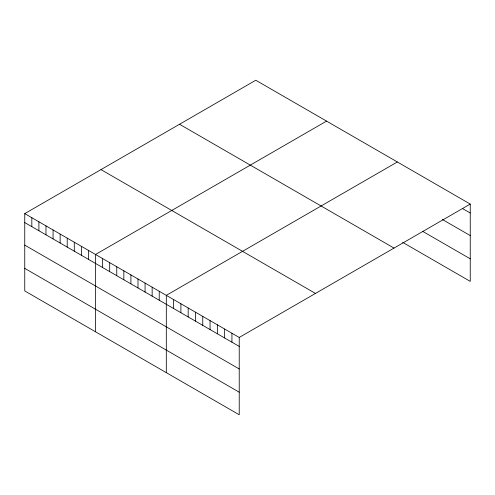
<?xml version="1.0" encoding="UTF-8"?>
<svg xmlns="http://www.w3.org/2000/svg" width="495" height="495" viewBox="0 0 495 495"><rect width="100%" height="100%" fill="white"/><g stroke="black" fill="none" stroke-linecap="round" stroke-linejoin="round"><path stroke-width="0.74" d="M24.75 213.623L239.227 337.448L239.227 414.761L24.75 290.93L24.75 213.623L255.773 80.24L470.25 204.07L470.25 281.377L402.633 242.34M326.552 121.108L95.529 254.486L95.529 331.792M397.33 161.97L166.308 295.348L166.308 372.655M239.227 337.448L470.25 204.07M462.955 208.81L470.25 213.017M442.406 219.502L470.25 235.577M422.52 231.264L470.25 258.823M179.537 124.257L394.014 248.088M100.986 169.606L315.464 293.436M24.75 222.571L239.227 346.401M24.75 245.13L239.227 368.954M24.75 268.37L239.227 392.201M231.938 333.24L231.938 342.187M224.643 329.026L224.643 337.98M217.355 324.819L217.355 333.766M210.059 320.611L210.059 329.559M202.764 316.398L202.764 325.345M195.476 312.19L195.476 321.137M188.18 307.977L188.18 316.93M180.892 303.769L180.892 312.716M173.597 299.555L173.597 308.509M159.229 291.264L159.229 300.211M152.151 287.174L152.151 296.121M145.072 283.091L145.072 292.038M137.994 279.001L137.994 287.954M130.915 274.917L130.915 283.864M123.837 270.827L123.837 279.78M116.758 266.743L116.758 275.69M109.686 262.659L109.686 271.606M102.607 258.569L102.607 267.523M88.45 250.396L88.45 259.349M81.372 246.312L81.372 255.259M74.293 242.228L74.293 251.175M67.215 238.138L67.215 247.085M60.136 234.055L60.136 243.002M53.064 229.965L53.064 238.918M45.985 225.881L45.985 234.828M38.907 221.791L38.907 230.744M31.828 217.707L31.828 226.654"/></g></svg>
